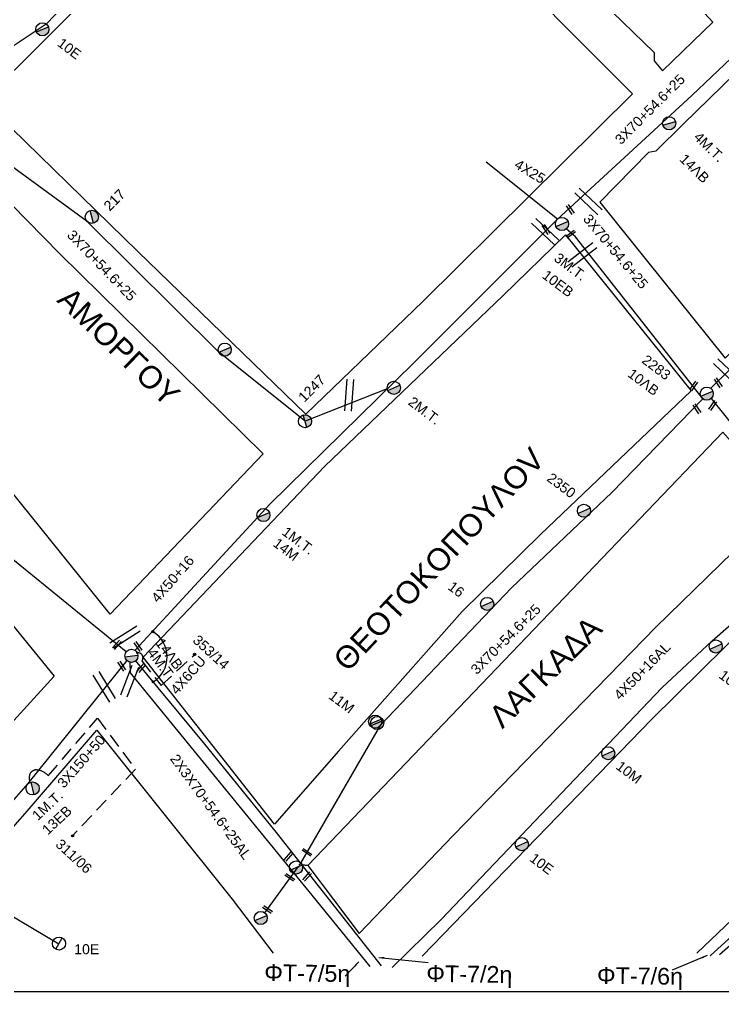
# Model space of a CAD drawing. Header units: millimetres. Extents: x 408 to 3042, y 742 to 1820.
# Drawn here: x 969.2 to 1095.6, y 786.8 to 961.3 of the extents above; entities that cross this region are included whole.
import ezdxf

# ---------------------------------------------------------------- set-up
doc = ezdxf.new("R2010")
doc.units = ezdxf.units.MM
doc.linetypes.add('DASHED', pattern=[19.05, 12.7, -6.35])
for name, color, linetype in [('Άγνωστα', 7, 'Continuous'), ('Γυμνά εναέρια ΧΤ και ΦΟΠ (3Φ)   4x50+16AL', 7, 'Continuous'), ('Επιγραφές - Σχήματα', 7, 'Continuous'), ('Καλώδια ΧΤ   3x150+70AL', 7, 'DASHED'), ('Καλώδια ΧΤ   4x6CU', 7, 'DASHED'), ('Μηχανική τομή', 7, 'Continuous'), ('Στύλος ΦΜ', 7, 'Continuous'), ('Στύλος ΦΜ @ 1', 7, 'Continuous'), ('Συνδέσεις', 7, 'Continuous'), ('Συνεστραμμένα ΧΤ   3x70+54.6+25 AL', 7, 'SYN_LINE'), ('Τομή', 7, 'Continuous'), ('Υπόβαθρο ΔΕΗ', 7, 'Continuous'), ('Υπόγεια καλώδια Παροχών ΧΤ   4x25', 7, 'DASHED'), ('Υπόγεια καλώδια Παροχών ΧΤ   4x50AL', 7, 'DASHED')]:
    doc.layers.add(name, color=color, linetype=linetype)
doc.styles.add('arial', font='arial.ttf')
doc.styles.get("Standard").update_dxf_attribs({"font": 'arial.ttf'})
doc.linetypes.add('SYN_LINE', pattern='A,0.5,-0.0001,["/\\/\\/\\/",Standard,S=0.1,R=0,X=0,Y=-0.05],-0.25', length=0.7501)
doc.dimstyles.new('ISO-25', dxfattribs={"dimtxt": 2.5, "dimasz": 2.5, "dimexe": 1.25, "dimexo": 0.625, "dimtad": 1, "dimtxsty": 'Standard', "dimcen": 2.5, "dimadec": 0, "dimazin": 0, "dimtfac": 1, "dimtmove": 0, "dimatfit": 3, "dimfxl": 1, "dimarcsym": 0})

# ---------------------------------------------------------------- blocks, each defined once
blk = doc.blocks.new('ΤΟΜΗ')
at = {"layer": 'Τομή', "ltscale": 40}
for p, q in [((-5.68, 0), (5.68, 0)), ((5.68, -2.33), (-5.68, -2.33))]:
    blk.add_line(p, q, dxfattribs=at)
blk = doc.blocks.new('ΜΗΧΑΝΙΚΗ ΤΟΜΗ')
at = {"layer": 'Μηχανική τομή', "ltscale": 40}
for p, q in [((-1.89, 0.78), (1.89, 0.78)), ((1.89, 0), (-1.89, 0))]:
    blk.add_line(p, q, dxfattribs=at)
blk = doc.blocks.new('ΥΠΑΡΧΩΝ ΤΣΙΜΕΝΤΕΝΙΟΣ ΣΤΥΛΟΣ')
at = {"layer": 'Στύλος ΦΜ'}
blk.add_hatch(color=7, dxfattribs=at).paths.add_polyline_path([(-1.29, -2.28, 0.574793), (2.62, 0, 0.268822), (1.3, 2.27)])
at = {"layer": 'Στύλος ΦΜ', "color": 7}
blk.add_line((-1.29, -2.28), (1.3, 2.27), dxfattribs=at)
blk.add_circle((0, 0), 2.62, dxfattribs=at)
at = {"layer": 'Στύλος ΦΜ', "flags": 4}
for tag, p in [('ΑΡΙΘΜΟΣ', (-4.68, 8.05)), ('ΤΥΠΟΣ', (-4.91, 3.03))]:
    blk.add_attdef(tag, p, '', height=4, dxfattribs=at)
blk = doc.blocks.new('ΠΡΟΒΛΕΠΟΜΕΝΟΣ ΤΣΙΜΕΝΤΕΝΙΟΣ ΣΤΥΛΟΣ')
at = {"layer": 'Στύλος ΦΜ', "color": 7}
blk.add_line((-1.29, -2.28), (1.3, 2.27), dxfattribs=at)
blk.add_circle((0, 0), 2.62, dxfattribs=at)
at = {"layer": 'Στύλος ΦΜ', "flags": 4}
for tag, p in [('ΑΡΙΘΜΟΣ', (-3.98, 8.33)), ('ΤΥΠΟΣ', (-4.12, 3.18))]:
    blk.add_attdef(tag, p, '', height=4, dxfattribs=at)
blk = doc.blocks.new('_ΣΥΝΔΕΣΗ')
at = {"layer": 'Συνδέσεις', "linetype": 'SYN_LINE', "ltscale": 40}
blk.add_hatch(color=256, dxfattribs=at).paths.add_polyline_path([(0.5, -0.01, 1), (-0.5, -0.01, 1)])
at = {"layer": 'Συνδέσεις'}
blk.add_circle((0, -0.01), 0.5, dxfattribs=at)

msp = doc.modelspace()

# ---------------------------------------------------------------- linework, layer by layer
at = {"layer": 'Άγνωστα', "color": 85}
msp.add_lwpolyline([(1035.21, 894.97), (1020.43, 889.16), (1004.94, 901.55), (981.32, 925.01), (952.76, 945.81)], dxfattribs=at)
at = {"layer": 'Άγνωστα', "color": 2}
msp.add_lwpolyline([(989.94, 848.09), (1014.12, 874.26), (1039.98, 899.66), (1065.73, 925.4)], dxfattribs=at)
at = {"layer": 'Άγνωστα', "color": 5}
msp.add_lwpolyline([(1236.01, 925.07), (1214.37, 903.57), (1189.9, 879.24), (1167.25, 859.92), (1141.64, 837.91), (1120.45, 818.03), (1093.2, 793.24)], dxfattribs=at)
at = {"layer": 'Άγνωστα', "color": 154}
for points in [[(944.48, 792.26), (956.43, 807.85), (970.72, 824.13), (988.52, 846.21)], [(958.04, 806.13), (966.74, 801), (976.25, 795.39)]]:
    msp.add_lwpolyline(points, dxfattribs=at)
at = {"layer": 'Άγνωστα', "color": 154, "linetype": 'DASHED', "ltscale": 0.2}
msp.add_lwpolyline([(971, 824.33), (970.93, 825.25, -0.469434), (972.32, 826.59, -0.190013), (974.34, 825.53), (983.18, 835.89), (989.98, 826.72), (978.67, 814.76)], format="xyb", dxfattribs=at)
at = {"layer": 'Γυμνά εναέρια ΧΤ και ΦΟΠ (3Φ)   4x50+16AL', "color": 85, "ltscale": 40}
for points in [[(1057.61, 1052.64), (1042.12, 1027.84), (1038.26, 1024.68), (1026.02, 1011.79), (1007.04, 993.58), (994.3, 981.62), (973.98, 960.44), (952.16, 945.95), (940.83, 935.68), (922.13, 917.07)], [(1036.06, 791.12), (1044.87, 799.77), (1044.87, 799.77), (1084.52, 841.29), (1093.56, 849.74), (1108.68, 863.02), (1112.87, 867.38)]]:
    msp.add_lwpolyline(points, dxfattribs=at)
at = {"layer": 'Επιγραφές - Σχήματα'}
msp.add_lwpolyline([(433.97, 786.81), (2929.97, 786.81), (2929.97, 1802.72), (433.97, 1802.72)], close=True, dxfattribs=at)
at = {"layer": 'Επιγραφές - Σχήματα', "linetype": 'Continuous', "ltscale": 20}
msp.add_arc((990.4, 846.87), 5.27, 301.7101, 59.404, dxfattribs=at)
at = {"layer": 'Καλώδια ΧΤ   3x150+70AL', "color": 30, "ltscale": 0.2}
msp.add_lwpolyline([(1094.86, 793.43), (1118.57, 814.39), (1132.15, 826.82), (1139.09, 833.64), (1139.67, 833.64, 0.616716), (1140.89, 836.06, 3.34816)], format="xyb", dxfattribs=at)
at = {"layer": 'Καλώδια ΧΤ   4x6CU', "color": 2, "linetype": 'DASHED', "ltscale": 0.2}
msp.add_lwpolyline([(990.12, 847.53, -0.776993), (991.15, 846.17), (994.58, 841.72), (1000.61, 847.27)], format="xyb", dxfattribs=at)
at = {"layer": 'Συνεστραμμένα ΧΤ   3x70+54.6+25 AL', "color": 62, "linetype": 'SYN_LINE', "ltscale": 20}
for points in [[(1065.73, 925.4), (1089.91, 947.62), (1111.09, 967.77), (1122.89, 980.02), (1149.42, 1004.6), (1167.55, 1020.29)], [(1065.74, 925.41), (1052.96, 935.67)]]:
    msp.add_lwpolyline(points, dxfattribs=at)
at = {"layer": 'Συνεστραμμένα ΧΤ   3x70+54.6+25 AL', "color": 6, "linetype": 'SYN_LINE', "ltscale": 20}
msp.add_lwpolyline([(1093.27, 895.06), (1134.48, 935.57), (1158.54, 958.64), (1184, 985.08), (1184, 985.08)], dxfattribs=at)
at = {"layer": 'Συνεστραμμένα ΧΤ   3x70+54.6+25 AL', "color": 30, "linetype": 'SYN_LINE', "ltscale": 20}
msp.add_lwpolyline([(1091.49, 893.65), (1069.02, 922.27), (1069.02, 922.27), (1067.34, 923.68)], dxfattribs=at)
at = {"layer": 'Συνεστραμμένα ΧΤ   3x70+54.6+25 AL', "color": 85, "linetype": 'SYN_LINE', "ltscale": 20}
for points in [[(1019.4, 809.47), (1019.69, 809.86), (1034.06, 834.66), (1057.53, 859.24), (1075.51, 876.36), (1091.86, 893.18)], [(988.99, 846), (989.05, 844.02), (1021.1, 804.76), (1032.09, 791.3)]]:
    msp.add_lwpolyline(points, dxfattribs=at)
at = {"layer": 'Συνεστραμμένα ΧΤ   3x70+54.6+25 AL', "color": 2, "linetype": 'SYN_LINE', "ltscale": 20}
msp.add_lwpolyline([(1034.18, 791.42), (1015.32, 815.33), (1002.19, 831.48), (989.98, 846.24)], dxfattribs=at)
at = {"layer": 'Συνεστραμμένα ΧΤ   3x70+54.6+25 AL', "color": 85, "linetype": 'SYN_LINE', "ltscale": 10}
msp.add_lwpolyline([(1013.19, 800.95), (1019.24, 809.24)], dxfattribs=at)
at = {"layer": 'Υπόβαθρο ΔΕΗ'}
for points in [[(1083.1, 955.32), (1083.1, 953.87), (1084.63, 952.03), (1093.69, 960.8), (1083.97, 971.32), (1083.54, 973.27), (1053.63, 1004.05), (1037.34, 1020.68), (1027.66, 1011.15), (1051.58, 986.68), (1073.73, 964.41), (1083.1, 955.32)], [(1095.88, 900.51), (1119.14, 923.61), (1140.7, 945.02), (1159.7, 963.26), (1178.27, 981.8), (1182, 986.01), (1173.57, 999.47), (1163.86, 1014.65), (1142.78, 994.6), (1119.3, 972.15), (1102.42, 956.2), (1088.34, 942.5), (1083.4, 937.65), (1082.13, 937.38), (1073.36, 928.49), (1095.88, 900.51), (1095.88, 900.51), (1095.88, 900.51)], [(1020.59, 890.46), (990.44, 919.65), (962.64, 946.69), (1007.42, 991.16), (1022.22, 1005.21), (1051.23, 976.07), (1079.22, 947.92), (1041.67, 910.69), (1020.59, 890.46)], [(934.45, 918.76), (952.27, 936.56), (956.01, 939.95), (976.39, 919.22), (1012.94, 883.32), (985.44, 854.51), (960.39, 885.58), (937.3, 914.78), (934.45, 918.76)], [(1014.97, 816.83), (991.34, 846.81), (1023.94, 881.03), (1056.03, 911.73), (1067.19, 922.65), (1089.77, 894.6), (1089.77, 894.6), (1089.77, 894.6), (1089.77, 894.6), (1089.77, 894.6), (1062.73, 868.83), (1048.66, 854.99), (1026.42, 829.97), (1014.97, 816.83)], [(1030.14, 797.25), (1047.04, 814.83), (1047.04, 814.83), (1083.45, 852.23), (1083.45, 852.23), (1106.51, 874.69), (1095.47, 887.19), (1095.47, 887.19), (1095.47, 887.19), (1020.91, 809.45), (1019.9, 809.53), (1020.91, 809.45), (1030.14, 797.25)], [(934.44, 798.18), (917.65, 820.17), (914.24, 824.62), (929.4, 843.04), (943.94, 860.5), (952.78, 871.14), (975.39, 843.41), (952.37, 818.17), (934.44, 798.18)], [(1090.8, 793.7), (1113.71, 815.51), (1137.76, 836.94), (1125.97, 851.89), (1113.51, 866.1), (1082.65, 835.63), (1082.65, 835.63), (1082.65, 835.63), (1082.65, 835.63), (1041.48, 793.15)], [(946.58, 792.1), (970.21, 818.78), (983.08, 833.7), (1007.37, 803.37), (1014.7, 793.71)]]:
    msp.add_lwpolyline(points, dxfattribs=at)
at = {"layer": 'Υπόγεια καλώδια Παροχών ΧΤ   4x50AL', "color": 1, "linetype": 'Continuous', "ltscale": 0.2}
msp.add_lwpolyline([(889.35, 952.41), (896.36, 944.97), (909.26, 931.44), (921.12, 917.57), (922.87, 914.37), (943.63, 888.48), (954.32, 875.48), (988.29, 847.86)], dxfattribs=at)
at = {"layer": 'Υπόγεια καλώδια Παροχών ΧΤ   4x50AL', "color": 30, "linetype": 'Continuous', "ltscale": 0.2}
msp.add_lwpolyline([(1093.38, 893.27), (1113.3, 868.48), (1132.28, 847.01), (1139.51, 837.09)], dxfattribs=at)

# ---------------------------------------------------------------- block references
at = {"layer": 'Μηχανική τομή', "xscale": 0.5, "yscale": 0.5, "zscale": 0.5}
for p, rotation in [((1068.22, 927.29), 124.0427767753249), ((1063.89, 923.71), 124.0427767753249), ((1068, 922.9), 217.0815828825905), ((1094.79, 896.18), 124.0427767753249), ((1090.07, 895.61), 235.1383027284685), ((1090.97, 891.51), 124.0427767753249), ((1093.46, 892.1), 235.1383027284685), ((986.51, 849.19), 228.5119713026783), ((990.61, 848.85), 124.0427767753249), ((987.68, 845.34), 124.0427767753249), ((990.9, 845.02), 228.5119713026783), ((1017.34, 811.18), 228.5119713026783), ((1020.9, 811.95), 145.3980180109257), ((1017.82, 807.48), 145.3980180109257), ((1020.68, 807.57), 228.5119713026783), ((1013.79, 801.69), 145.3980180109257)]:
    msp.add_blockref('ΜΗΧΑΝΙΚΗ ΤΟΜΗ', p, dxfattribs=dict(at, rotation=rotation))
at = {"layer": 'Στύλος ΦΜ @ 1', "ltscale": 40}
ref = msp.add_blockref('ΥΠΑΡΧΩΝ ΤΣΙΜΕΝΤΕΝΙΟΣ ΣΤΥΛΟΣ', (973.27, 959.5), dxfattribs=dict(at, xscale=0.4499999999998183, yscale=0.4499999999998183, zscale=0.4499999999998183, rotation=323.0229810481194))
ref.add_attrib('ΤΥΠΟΣ', '10E', (975.8, 956.67), dxfattribs={"layer": 'Στύλος ΦΜ', "height": 1.8, "rotation": 323.023, "flags": 4})
ref = msp.add_blockref('ΥΠΑΡΧΩΝ ΤΣΙΜΕΝΤΕΝΙΟΣ ΣΤΥΛΟΣ', (1085.81, 942.64), dxfattribs=dict(at, xscale=0.4499999999998179, yscale=0.4499999999998179, zscale=0.4499999999998179, rotation=315.8267841531289))
ref.add_attrib('ΤΥΠΟΣ', '14ΛΒ', (1087.54, 936.04), dxfattribs={"layer": 'Στύλος ΦΜ', "height": 1.8, "rotation": 315.8268, "flags": 4})
ref.add_attrib('ΑΡΙΘΜΟΣ', '4M.T.', (1090.09, 939.99), dxfattribs={"layer": 'Στύλος ΦΜ', "height": 1.8, "rotation": 315.8268, "flags": 4})
ref = msp.add_blockref('ΥΠΑΡΧΩΝ ΤΣΙΜΕΝΤΕΝΙΟΣ ΣΤΥΛΟΣ', (982.15, 925.84), dxfattribs=dict(at, xscale=0.4499999999998183, yscale=0.4499999999998183, zscale=0.4499999999998183, rotation=45.21042566640774))
ref.add_attrib('ΤΥΠΟΣ', '217', (985.37, 926.76), dxfattribs={"layer": 'Στύλος ΦΜ', "height": 1.8, "rotation": 45.2104, "flags": 4})
ref = msp.add_blockref('ΥΠΑΡΧΩΝ ΤΣΙΜΕΝΤΕΝΙΟΣ ΣΤΥΛΟΣ', (1066.57, 924.57), dxfattribs=dict(at, xscale=0.4499999999998183, yscale=0.4499999999998183, zscale=0.4499999999998183, rotation=323.0229810481194))
ref.add_attrib('ΤΥΠΟΣ', '3M.T.', (1064.98, 918.1), dxfattribs={"layer": 'Στύλος ΦΜ', "height": 1.8, "rotation": 323.023, "flags": 4})
ref.add_attrib('ΑΡΙΘΜΟΣ', '10EB', (1062.86, 915.01), dxfattribs={"layer": 'Στύλος ΦΜ', "height": 1.8, "rotation": 323.023, "flags": 4})
at = {"layer": 'Στύλος ΦΜ @ 1', "ltscale": 40, "xscale": 0.4499999999998183, "yscale": 0.4499999999998183, "zscale": 0.4499999999998183, "rotation": 323.0229810481194}
for p in [(1006.02, 902.02), (1033.38, 835.01), (1018.82, 809.07), (1012.48, 800.01)]:
    msp.add_blockref('ΥΠΑΡΧΩΝ ΤΣΙΜΕΝΤΕΝΙΟΣ ΣΤΥΛΟΣ', p, dxfattribs=at)
at = {"layer": 'Στύλος ΦΜ @ 1', "ltscale": 40}
ref = msp.add_blockref('ΥΠΑΡΧΩΝ ΤΣΙΜΕΝΤΕΝΙΟΣ ΣΤΥΛΟΣ', (1092.57, 894.12), dxfattribs=dict(at, xscale=0.4499999999998183, yscale=0.4499999999998183, zscale=0.4499999999998183, rotation=323.0229810481194))
ref.add_attrib('ΤΥΠΟΣ', '2283', (1080.75, 899.8), dxfattribs={"layer": 'Στύλος ΦΜ', "height": 1.8, "rotation": 323.023, "flags": 4})
ref.add_attrib('ΑΡΙΘΜΟΣ', '10ΛΒ', (1078.21, 897.32), dxfattribs={"layer": 'Στύλος ΦΜ', "height": 1.8, "rotation": 323.023, "flags": 4})
ref = msp.add_blockref('ΥΠΑΡΧΩΝ ΤΣΙΜΕΝΤΕΝΙΟΣ ΣΤΥΛΟΣ', (1020.43, 889.16), dxfattribs=dict(at, xscale=0.4499999999998183, yscale=0.4499999999998183, zscale=0.4499999999998183, rotation=45.21042566640775))
ref.add_attrib('ΤΥΠΟΣ', '1247', (1020.31, 892.44), dxfattribs={"layer": 'Στύλος ΦΜ', "height": 1.8, "rotation": 45.2104, "flags": 4})
ref = msp.add_blockref('ΥΠΑΡΧΩΝ ΤΣΙΜΕΝΤΕΝΙΟΣ ΣΤΥΛΟΣ', (1036.37, 895.17), dxfattribs=dict(at, xscale=0.4499999999998183, yscale=0.4499999999998183, zscale=0.4499999999998183, rotation=323.0229810481194))
ref.add_attrib('ΤΥΠΟΣ', '2M.T.', (1038.79, 892.28), dxfattribs={"layer": 'Στύλος ΦΜ', "height": 1.8, "rotation": 323.023, "flags": 4})
ref = msp.add_blockref('ΥΠΑΡΧΩΝ ΤΣΙΜΕΝΤΕΝΙΟΣ ΣΤΥΛΟΣ', (1070.52, 873.1), dxfattribs=dict(at, xscale=0.4499999999998183, yscale=0.4499999999998183, zscale=0.4499999999998183, rotation=323.0229810481194))
ref.add_attrib('ΤΥΠΟΣ', '2350', (1063.7, 878.61), dxfattribs={"layer": 'Στύλος ΦΜ', "height": 1.8, "rotation": 323.023, "flags": 4})
ref = msp.add_blockref('ΥΠΑΡΧΩΝ ΤΣΙΜΕΝΤΕΝΙΟΣ ΣΤΥΛΟΣ', (1012.96, 872.33), dxfattribs=dict(at, xscale=0.4499999999998183, yscale=0.4499999999998183, zscale=0.4499999999998183, rotation=323.0229810481194))
ref.add_attrib('ΤΥΠΟΣ', '1M.T.', (1016.14, 868.96), dxfattribs={"layer": 'Στύλος ΦΜ', "height": 1.8, "rotation": 323.023, "flags": 4})
ref.add_attrib('ΑΡΙΘΜΟΣ', '14M', (1014.52, 866.9), dxfattribs={"layer": 'Στύλος ΦΜ', "height": 1.8, "rotation": 323.023, "flags": 4})
ref = msp.add_blockref('ΥΠΑΡΧΩΝ ΤΣΙΜΕΝΤΕΝΙΟΣ ΣΤΥΛΟΣ', (1053.13, 856.38), dxfattribs=dict(at, xscale=0.4499999999998183, yscale=0.4499999999998183, zscale=0.4499999999998183, rotation=323.0229810481194))
ref.add_attrib('ΤΥΠΟΣ', '16', (1045.93, 859.12), dxfattribs={"layer": 'Στύλος ΦΜ', "height": 1.8, "rotation": 323.023, "flags": 4})
ref = msp.add_blockref('ΥΠΑΡΧΩΝ ΤΣΙΜΕΝΤΕΝΙΟΣ ΣΤΥΛΟΣ', (989.26, 847.06), dxfattribs=dict(at, xscale=0.4499999999998184, yscale=0.4499999999998184, zscale=0.4499999999998184, rotation=306.8866333269758))
ref.add_attrib('ΤΥΠΟΣ', '4M.T', (992.03, 847.54), dxfattribs={"layer": 'Στύλος ΦΜ', "height": 1.8, "rotation": 306.8866, "flags": 4})
ref.add_attrib('ΑΡΙΘΜΟΣ', '14ΛΒ', (993.49, 849.34), dxfattribs={"layer": 'Στύλος ΦΜ', "height": 1.8, "rotation": 306.8866, "flags": 4})
ref = msp.add_blockref('ΥΠΑΡΧΩΝ ΤΣΙΜΕΝΤΕΝΙΟΣ ΣΤΥΛΟΣ', (1094.18, 848.74), dxfattribs=dict(at, xscale=0.4499999999998183, yscale=0.4499999999998183, zscale=0.4499999999998183, rotation=323.0229810481194))
ref.add_attrib('ΤΥΠΟΣ', '3932', (1097.5, 846.14), dxfattribs={"layer": 'Στύλος ΦΜ', "height": 1.8, "rotation": 323.023, "flags": 4})
ref.add_attrib('ΑΡΙΘΜΟΣ', '10M', (1094.59, 843.24), dxfattribs={"layer": 'Στύλος ΦΜ', "height": 1.8, "rotation": 323.023, "flags": 4})
ref = msp.add_blockref('ΥΠΑΡΧΩΝ ΤΣΙΜΕΝΤΕΝΙΟΣ ΣΤΥΛΟΣ', (1033.04, 835.25), dxfattribs=dict(at, xscale=0.4499999999998183, yscale=0.4499999999998183, zscale=0.4499999999998183, rotation=323.0229810481194))
ref.add_attrib('ΤΥΠΟΣ', '11M', (1024.51, 839.54), dxfattribs={"layer": 'Στύλος ΦΜ', "height": 1.8, "rotation": 323.023, "flags": 4})
ref = msp.add_blockref('ΥΠΑΡΧΩΝ ΤΣΙΜΕΝΤΕΝΙΟΣ ΣΤΥΛΟΣ', (1074.88, 829.58), dxfattribs=dict(at, xscale=0.4499999999998183, yscale=0.4499999999998183, zscale=0.4499999999998183, rotation=323.0229810481194))
ref.add_attrib('ΤΥΠΟΣ', '10M', (1076.11, 826.91), dxfattribs={"layer": 'Στύλος ΦΜ', "height": 1.8, "rotation": 323.023, "flags": 4})
ref = msp.add_blockref('ΥΠΑΡΧΩΝ ΤΣΙΜΕΝΤΕΝΙΟΣ ΣΤΥΛΟΣ', (971.52, 823.27), dxfattribs=dict(at, xscale=0.4499999999998183, yscale=0.4499999999998183, zscale=0.4499999999998183, rotation=43.03956325460893))
ref.add_attrib('ΤΥΠΟΣ', '1M.T.', (972.46, 817.39), dxfattribs={"layer": 'Στύλος ΦΜ', "height": 1.8, "rotation": 43.0396, "flags": 4})
ref.add_attrib('ΑΡΙΘΜΟΣ', '13EB', (974.25, 814.82), dxfattribs={"layer": 'Στύλος ΦΜ', "height": 1.8, "rotation": 43.0396, "flags": 4})
ref = msp.add_blockref('ΥΠΑΡΧΩΝ ΤΣΙΜΕΝΤΕΝΙΟΣ ΣΤΥΛΟΣ', (1059.36, 813.25), dxfattribs=dict(at, xscale=0.4499999999998183, yscale=0.4499999999998183, zscale=0.4499999999998183, rotation=323.0229810481194))
ref.add_attrib('ΤΥΠΟΣ', '10E', (1060.62, 810.37), dxfattribs={"layer": 'Στύλος ΦΜ', "height": 1.8, "rotation": 323.023, "flags": 4})
ref = msp.add_blockref('ΠΡΟΒΛΕΠΟΜΕΝΟΣ ΤΣΙΜΕΝΤΕΝΙΟΣ ΣΤΥΛΟΣ', (976.26, 795.42), dxfattribs=dict(at, xscale=0.4499999999998181, yscale=0.4499999999998181, zscale=0.4499999999998181))
ref.add_attrib('ΤΥΠΟΣ', '10E', (979, 793.51), dxfattribs={"layer": 'Στύλος ΦΜ', "height": 1.8, "flags": 4})
at = {"layer": 'Συνδέσεις', "xscale": 0.4, "yscale": 0.4, "zscale": 0.25}
for p in [(993.1, 851.4), (1000.61, 847.32), (993.17, 842.4), (978.69, 814.76)]:
    msp.add_blockref('_ΣΥΝΔΕΣΗ', p, dxfattribs=at)
at = {"layer": 'Τομή'}
for p, xscale, yscale, zscale, rotation in [((1071.73, 929.03), 0.4999999999999994, 0.4999999999999994, 0.4999999999999994, 316.7226987990228), ((1063.96, 923.62), 0.4999999999999994, 0.4999999999999994, 0.4999999999999994, 316.7226987990228), ((1069.85, 919.5), 0.4999999999999995, 0.4999999999999995, 0.4999999999999995, 37.72054342461493), ((1096.64, 898.4), 0.4999999999999994, 0.4999999999999994, 0.4999999999999994, 316.7226987990228), ((1027.78, 893.88), 0.4999999999999995, 0.4999999999999995, 0.4999999999999995, 85.83368382266114), ((987.81, 850.92), 0.4999999999999994, 0.4999999999999994, 0.4999999999999994, 32.47337499791256), ((988.4, 842.72), 0.4999999999999994, 0.4999999999999994, 0.4999999999999994, 68.85898303297095), ((984.89, 841.8), 0.4999999999999994, 0.4999999999999994, 0.4999999999999994, 301.4282093415752)]:
    msp.add_blockref('ΤΟΜΗ', p, dxfattribs=dict(at, xscale=xscale, yscale=yscale, zscale=zscale, rotation=rotation))

# ---------------------------------------------------------------- texts
at = {"ltscale": 40, "width": 94.4586, "attachment_point": 1, "style": 'arial'}
for s, insert, char_height, rotation in [('ΑΜΟΡΓΟΥ', (978.47, 913.59), 4, 315.9779), ('ΘEOTOKOΠOYΛOV', (1025.17, 846.72), 4, 46.8672), ('ΛAΓKAΔA', (1053.06, 836.71), 4, 44.3215), ('ΦT-7/5η', (1013.14, 791.73), 3, 359.1724), ('ΦT-7/2η', (1042.24, 791.56), 3, 359.1724), ('ΦT-7/6η', (1072.88, 791.23), 3, 359.1724)]:
    msp.add_mtext(s, dxfattribs=dict(at, insert=insert, char_height=char_height, rotation=rotation))
at = {"layer": 'Άγνωστα', "ltscale": 40, "char_height": 1.8, "width": 34.5395, "attachment_point": 1, "style": 'arial'}
for s, insert, rotation in [('3X70+54.6+25', (1075.9, 939.96), 45.0222), ('3X70+54.6+25', (1071.63, 926.56), 309.8467), ('3X70+54.6+25', (978.86, 923.69), 313.9367), ('4X50+16', (992.65, 857.63), 48.8397), ('3X70+54.6+25', (1050, 844.85), 45.0222), ('353/14', (1001.34, 850.98), 317.485), ('4X6CU', (996.1, 841.14), 48.8397), ('3X150+50', (975.79, 824.37), 48.8397), ('2X3X70+54.6+25AL', (997.56, 829.63), 306.2075), ('311/06', (976.7, 814.36), 317.485)]:
    msp.add_mtext(s, dxfattribs=dict(at, insert=insert, rotation=rotation))
at = {"layer": 'Γυμνά εναέρια ΧΤ και ΦΟΠ (3Φ)   4x50+16AL', "ltscale": 40, "insert": (1075.71, 840.27), "char_height": 1.8, "width": 34.5395, "attachment_point": 1, "rotation": 45.6328, "style": 'arial'}
msp.add_mtext('4X50+16AL', dxfattribs=at)
at = {"layer": 'Υπόγεια καλώδια Παροχών ΧΤ   4x25', "ltscale": 0.2, "insert": (1058.8, 936.3), "char_height": 1.8, "width": 34.5395, "attachment_point": 1, "rotation": 328.6663, "style": 'arial'}
msp.add_mtext('4X25', dxfattribs=at)

# ---------------------------------------------------------------- leaders
at = {"layer": 'Επιγραφές - Σχήματα', "ltscale": 40}
for points in [[(1030.11, 792.12), (1027.63, 789.55)], [(1033.68, 792.95), (1042.55, 792)], [(1092.67, 793.28), (1086.37, 790.63)]]:
    msp.add_leader(points, dimstyle='ISO-25', override={"dimasz": 1, "dimtad": 0}, dxfattribs=at)

doc.saveas('drawing.dxf')
